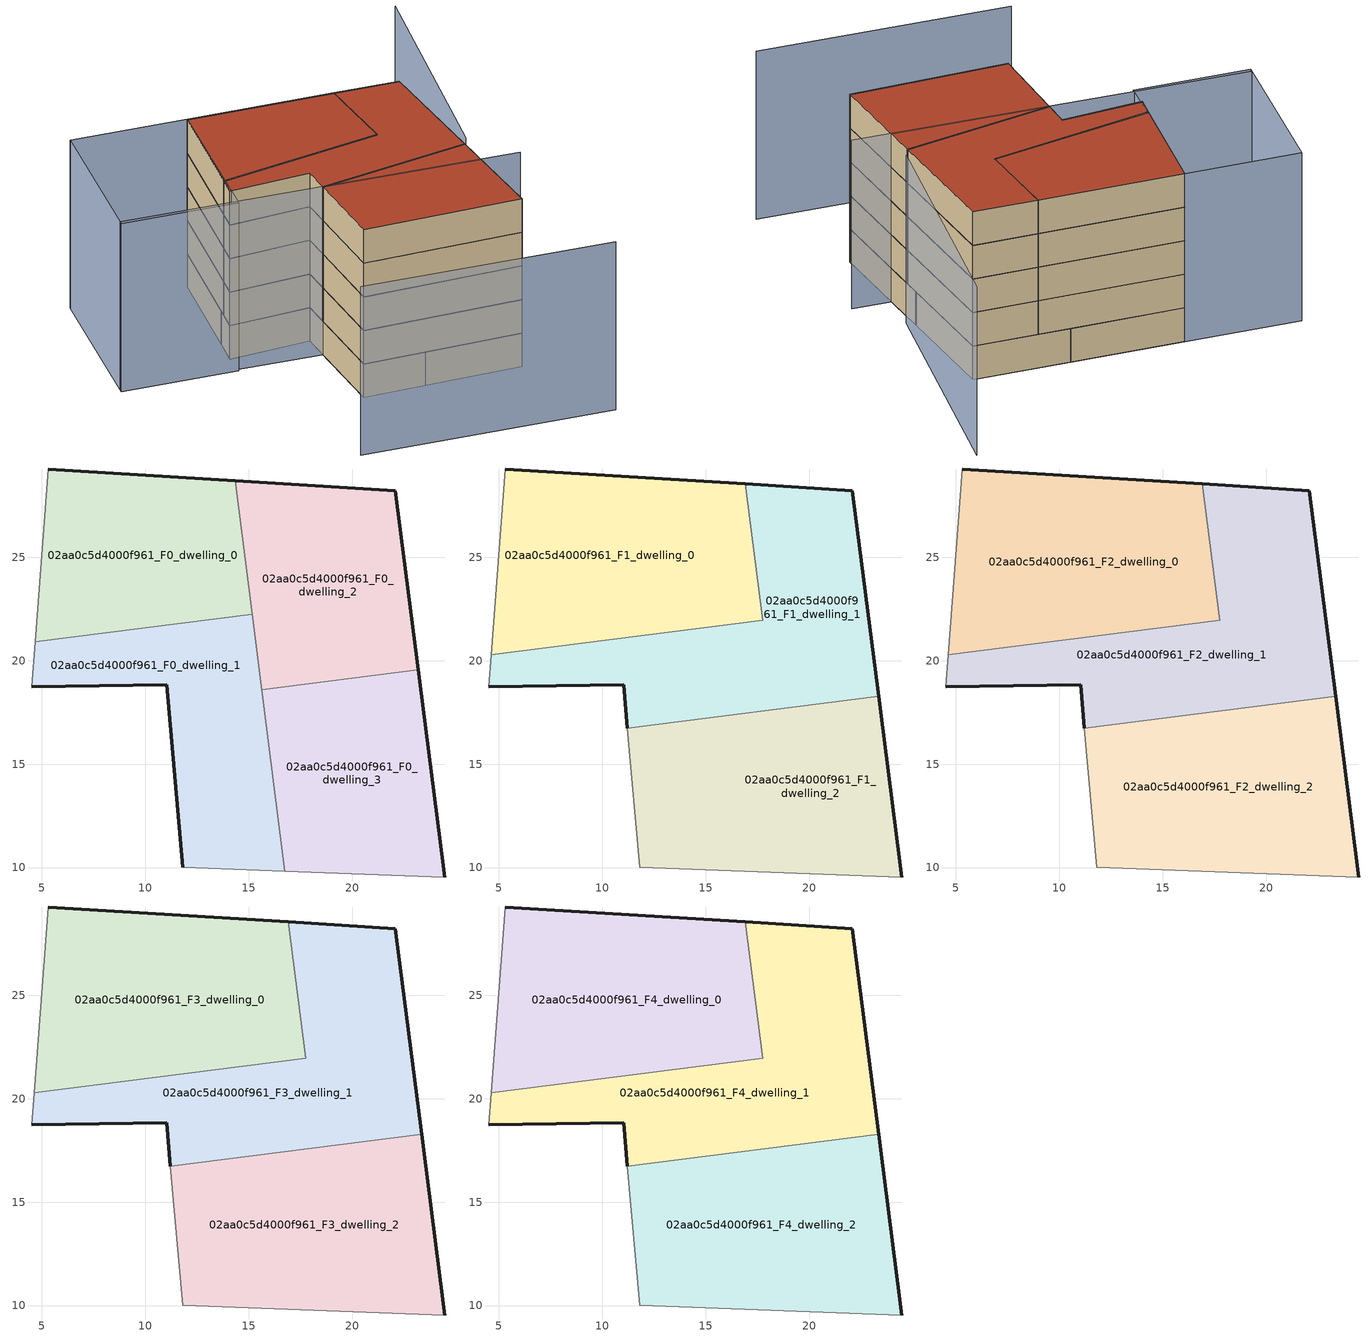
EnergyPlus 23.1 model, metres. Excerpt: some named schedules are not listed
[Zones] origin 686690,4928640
02aa0c5d4000f961_F0_dwelling_0
 floor ground (EU_floor_Construction): 15.16,22.26 14.34,28.72 5.31,29.28 4.67,20.92 z0
 wall outside (EU_wall_Construction): 5.31,29.28 14.34,28.72 z0:3
 wall to 02aa0c5d4000f961_F0_dwelling_1 (EU_wall_Construction): 15.16,22.26 4.67,20.92 z0:3
 wall adiabatic (EU_wall_Construction): 4.67,20.92 5.31,29.28 z0:3
 wall to 02aa0c5d4000f961_F0_dwelling_2 (EU_wall_Construction): 14.34,28.72 15.16,22.26 z0:3
02aa0c5d4000f961_F0_dwelling_1
 floor ground (EU_floor_Construction): 16.75,9.83 15.16,22.26 4.67,20.92 4.5,18.75 11.03,18.84 11.81,10.01 z0
 wall outside (EU_wall_Construction): 11.81,10.01 11.03,18.84 4.5,18.75 z0:3
 wall adiabatic (EU_wall_Construction): 4.5,18.75 4.67,20.92 / 16.75,9.83 11.81,10.01 z0:3
 wall to 02aa0c5d4000f961_F0_dwelling_3 (EU_wall_Construction): 15.63,18.6 16.75,9.83 z0:3
 wall to 02aa0c5d4000f961_F0_dwelling_2 (EU_wall_Construction): 15.16,22.26 15.63,18.6 z0:3
02aa0c5d4000f961_F0_dwelling_2
 floor ground (EU_floor_Construction): 23.21,19.56 22.1,28.23 14.34,28.72 15.63,18.6 z0
 wall outside (EU_wall_Construction): 14.34,28.72 22.1,28.23 23.21,19.56 z0:3
 wall to 02aa0c5d4000f961_F0_dwelling_3 (EU_wall_Construction): 23.21,19.56 15.63,18.6 z0:3
02aa0c5d4000f961_F0_dwelling_3
 floor ground (EU_floor_Construction): 24.49,9.54 23.21,19.56 15.63,18.6 16.75,9.83 z0
 wall outside (EU_wall_Construction): 23.21,19.56 24.49,9.54 z0:3
 wall adiabatic (EU_wall_Construction): 24.49,9.54 16.75,9.83 z0:3
02aa0c5d4000f961_F1_dwelling_0
 floor to 02aa0c5d4000f961_F0_dwelling_0 (EU_floor_Construction): 15.16,22.26 14.34,28.72 5.31,29.28 4.67,20.92 z3
 floor to 02aa0c5d4000f961_F0_dwelling_2 (EU_floor_Construction): 17.76,21.96 16.92,28.56 14.34,28.72 15.24,21.64 z3
 floor to 02aa0c5d4000f961_F0_dwelling_1 (EU_floor_Construction): 15.24,21.64 15.16,22.26 4.67,20.92 4.62,20.29 z3
 wall outside (EU_wall_Construction): 5.31,29.28 16.92,28.56 z3:6
 wall to 02aa0c5d4000f961_F1_dwelling_1 (EU_wall_Construction): 16.92,28.56 17.76,21.96 4.62,20.29 z3:6
 wall adiabatic (EU_wall_Construction): 4.62,20.29 5.31,29.28 z3:6
02aa0c5d4000f961_F1_dwelling_1
 floor to 02aa0c5d4000f961_F0_dwelling_2 (EU_floor_Construction): 23.21,19.56 22.1,28.23 16.92,28.56 17.76,21.96 15.24,21.64 15.63,18.6 z3
 floor to 02aa0c5d4000f961_F0_dwelling_1 (EU_floor_Construction): 15.79,17.32 15.24,21.64 4.62,20.29 4.5,18.75 11.03,18.84 11.22,16.73 z3
 floor to 02aa0c5d4000f961_F0_dwelling_3 (EU_floor_Construction): 23.37,18.29 23.21,19.56 15.63,18.6 15.79,17.32 z3
 wall outside (EU_wall_Construction): 16.92,28.56 22.1,28.23 23.37,18.29 / 11.22,16.73 11.03,18.84 4.5,18.75 z3:6
 wall adiabatic (EU_wall_Construction): 4.5,18.75 4.62,20.29 z3:6
 wall to 02aa0c5d4000f961_F1_dwelling_2 (EU_wall_Construction): 23.37,18.29 11.22,16.73 z3:6
02aa0c5d4000f961_F1_dwelling_2
 floor to 02aa0c5d4000f961_F0_dwelling_3 (EU_floor_Construction): 24.49,9.54 23.37,18.29 15.79,17.32 16.75,9.83 z3
 floor to 02aa0c5d4000f961_F0_dwelling_1 (EU_floor_Construction): 16.75,9.83 15.79,17.32 11.22,16.73 11.81,10.01 z3
 wall outside (EU_wall_Construction): 23.37,18.29 24.49,9.54 z3:6
 wall adiabatic (EU_wall_Construction): 24.49,9.54 11.81,10.01 11.22,16.73 z3:6
02aa0c5d4000f961_F2_dwelling_0
 floor to 02aa0c5d4000f961_F1_dwelling_0 (EU_floor_Construction): 17.76,21.96 16.92,28.56 5.31,29.28 4.62,20.29 z6
 wall outside (EU_wall_Construction): 5.31,29.28 16.92,28.56 z6:9
 wall to 02aa0c5d4000f961_F2_dwelling_1 (EU_wall_Construction): 16.92,28.56 17.76,21.96 4.62,20.29 z6:9
 wall adiabatic (EU_wall_Construction): 4.62,20.29 5.31,29.28 z6:9
02aa0c5d4000f961_F2_dwelling_1
 floor to 02aa0c5d4000f961_F1_dwelling_1 (EU_floor_Construction): 23.37,18.29 22.1,28.23 16.92,28.56 17.76,21.96 4.62,20.29 4.5,18.75 11.03,18.84 11.22,16.73 z6
 wall outside (EU_wall_Construction): 16.92,28.56 22.1,28.23 23.37,18.29 / 11.22,16.73 11.03,18.84 4.5,18.75 z6:9
 wall adiabatic (EU_wall_Construction): 4.5,18.75 4.62,20.29 z6:9
 wall to 02aa0c5d4000f961_F2_dwelling_2 (EU_wall_Construction): 23.37,18.29 11.22,16.73 z6:9
02aa0c5d4000f961_F2_dwelling_2
 floor to 02aa0c5d4000f961_F1_dwelling_2 (EU_floor_Construction): 24.49,9.54 23.37,18.29 11.22,16.73 11.81,10.01 z6
 wall outside (EU_wall_Construction): 23.37,18.29 24.49,9.54 z6:9
 wall adiabatic (EU_wall_Construction): 24.49,9.54 11.81,10.01 11.22,16.73 z6:9
02aa0c5d4000f961_F3_dwelling_0
 floor to 02aa0c5d4000f961_F2_dwelling_0 (EU_floor_Construction): 17.76,21.96 16.92,28.56 5.31,29.28 4.62,20.29 z9
 wall outside (EU_wall_Construction): 5.31,29.28 16.92,28.56 z9:12
 wall to 02aa0c5d4000f961_F3_dwelling_1 (EU_wall_Construction): 16.92,28.56 17.76,21.96 4.62,20.29 z9:12
 wall adiabatic (EU_wall_Construction): 4.62,20.29 5.31,29.28 z9:12
02aa0c5d4000f961_F3_dwelling_1
 floor to 02aa0c5d4000f961_F2_dwelling_1 (EU_floor_Construction): 23.37,18.29 22.1,28.23 16.92,28.56 17.76,21.96 4.62,20.29 4.5,18.75 11.03,18.84 11.22,16.73 z9
 wall outside (EU_wall_Construction): 16.92,28.56 22.1,28.23 23.37,18.29 / 11.22,16.73 11.03,18.84 4.5,18.75 z9:12
 wall adiabatic (EU_wall_Construction): 4.5,18.75 4.62,20.29 z9:12
 wall to 02aa0c5d4000f961_F3_dwelling_2 (EU_wall_Construction): 23.37,18.29 11.22,16.73 z9:12
02aa0c5d4000f961_F3_dwelling_2
 floor to 02aa0c5d4000f961_F2_dwelling_2 (EU_floor_Construction): 24.49,9.54 23.37,18.29 11.22,16.73 11.81,10.01 z9
 wall outside (EU_wall_Construction): 23.37,18.29 24.49,9.54 z9:12
 wall adiabatic (EU_wall_Construction): 24.49,9.54 11.81,10.01 11.22,16.73 z9:12
02aa0c5d4000f961_F4_dwelling_0
 floor to 02aa0c5d4000f961_F3_dwelling_0 (EU_floor_Construction): 17.76,21.96 16.92,28.56 5.31,29.28 4.62,20.29 z12
 wall outside (EU_wall_Construction): 5.31,29.28 16.92,28.56 z12:15
 wall to 02aa0c5d4000f961_F4_dwelling_1 (EU_wall_Construction): 16.92,28.56 17.76,21.96 4.62,20.29 z12:15
 wall adiabatic (EU_wall_Construction): 4.62,20.29 5.31,29.28 z12:15
 roof outside (EU_roof_Construction): 16.92,28.56 17.76,21.96 4.62,20.29 5.31,29.28 z15
02aa0c5d4000f961_F4_dwelling_1
 floor to 02aa0c5d4000f961_F3_dwelling_1 (EU_floor_Construction): 23.37,18.29 22.1,28.23 16.92,28.56 17.76,21.96 4.62,20.29 4.5,18.75 11.03,18.84 11.22,16.73 z12
 wall outside (EU_wall_Construction): 16.92,28.56 22.1,28.23 23.37,18.29 / 11.22,16.73 11.03,18.84 4.5,18.75 z12:15
 wall adiabatic (EU_wall_Construction): 4.5,18.75 4.62,20.29 z12:15
 wall to 02aa0c5d4000f961_F4_dwelling_2 (EU_wall_Construction): 23.37,18.29 11.22,16.73 z12:15
 roof outside (EU_roof_Construction): 22.1,28.23 23.37,18.29 11.22,16.73 11.03,18.84 4.5,18.75 4.62,20.29 17.76,21.96 16.92,28.56 z15
02aa0c5d4000f961_F4_dwelling_2
 floor to 02aa0c5d4000f961_F3_dwelling_2 (EU_floor_Construction): 24.49,9.54 23.37,18.29 11.22,16.73 11.81,10.01 z12
 wall outside (EU_wall_Construction): 23.37,18.29 24.49,9.54 z12:15
 wall adiabatic (EU_wall_Construction): 24.49,9.54 11.81,10.01 11.22,16.73 z12:15
 roof outside (EU_roof_Construction): 23.37,18.29 24.49,9.54 11.81,10.01 11.22,16.73 z15
shading: 23.75,19.01 25.75,38.05 / 8.61,2.7 28.75,1.3 / -4.73,17.95 26.78,15.57 / 5.31,29.28 4.52,17.07 / 4.52,17.07 -4.75,17.67 / -4.75,17.67 -3.96,29.88 / -3.96,29.88 5.31,29.28 z0:15
[Building]
EU S2 Campaign: North Axis=0; Terrain=City; Solar Distribution=FullExterior
[Site:Location]
Bologna: Latitude=44.5; Longitude=11.25; Time Zone=1; Elevation=37
[SizingPeriod:WeatherFileDays]
AnnualSizingPeriod: Begin Month=1; Begin Day of Month=1; End Month=12; End Day of Month=31; Day of Week for Start Day=Monday; Use Weather File Daylight Saving Period=No; Use Weather File Rain and Snow Indicators=No
[MATERIAL]
EU_InternalMass_Material: Roughness=MediumRough; Thickness=0.1; Conductivity=1; Density=1800; Specific Heat=900; Thermal Absorptance=0.9; Solar Absorptance=0.7; Visible Absorptance=0.7
[MATERIAL:NOMASS] Roughness=MediumRough; Thermal Absorptance=0.9; Solar Absorptance=0.7; Visible Absorptance=0.7
Name | Thermal Resistance
EU_wall_NoMass | 0.905828
EU_roof_NoMass | 0.37593
EU_floor_NoMass | 0.67114
[CONSTRUCTION]
EU_wall_Construction: EU_wall_NoMass
EU_roof_Construction: EU_roof_NoMass
EU_floor_Construction: EU_floor_NoMass
EU_InternalMass_Construction: EU_InternalMass_Material
[ZONE] Type=1; Multiplier=1; Ceiling Height=autocalculate; Floor Area=autocalculate; Part of Total Floor Area=Yes
Name | Volume
02aa0c5d4000f961_F0_dwelling_0; 02aa0c5d4000f961_F0_dwelling_1 | 217.072
02aa0c5d4000f961_F1_dwelling_0; 02aa0c5d4000f961_F2_dwelling_0; 02aa0c5d4000f961_F3_dwelling_0; 02aa0c5d4000f961_F4_dwelling_0 | 289.419
02aa0c5d4000f961_F1_dwelling_1; 02aa0c5d4000f961_F2_dwelling_1; 02aa0c5d4000f961_F3_dwelling_1; 02aa0c5d4000f961_F4_dwelling_1 | 289.426
02aa0c5d4000f961_F0_dwelling_2 | 217.075
02aa0c5d4000f961_F1_dwelling_2; 02aa0c5d4000f961_F2_dwelling_2; 02aa0c5d4000f961_F3_dwelling_2; 02aa0c5d4000f961_F4_dwelling_2 | 289.417
02aa0c5d4000f961_F0_dwelling_3 | 217.061
[INTERNALMASS] Construction=EU_InternalMass_Construction
Name | Zone or ZoneList | Surface Area
02aa0c5d4000f961_F0_dwelling_0_EU_InternalMass | 02aa0c5d4000f961_F0_dwelling_0 | 72.3564
02aa0c5d4000f961_F0_dwelling_1_EU_InternalMass | 02aa0c5d4000f961_F0_dwelling_1 | 72.3578
02aa0c5d4000f961_F0_dwelling_2_EU_InternalMass | 02aa0c5d4000f961_F0_dwelling_2 | 72.3598
02aa0c5d4000f961_F0_dwelling_3_EU_InternalMass | 02aa0c5d4000f961_F0_dwelling_3 | 72.3556
02aa0c5d4000f961_F1_dwelling_0_EU_InternalMass | 02aa0c5d4000f961_F1_dwelling_0 | 96.4715
02aa0c5d4000f961_F1_dwelling_1_EU_InternalMass | 02aa0c5d4000f961_F1_dwelling_1 | 96.4755
02aa0c5d4000f961_F1_dwelling_2_EU_InternalMass | 02aa0c5d4000f961_F1_dwelling_2 | 96.4717
02aa0c5d4000f961_F2_dwelling_0_EU_InternalMass | 02aa0c5d4000f961_F2_dwelling_0 | 96.4715
02aa0c5d4000f961_F2_dwelling_1_EU_InternalMass | 02aa0c5d4000f961_F2_dwelling_1 | 96.4755
02aa0c5d4000f961_F2_dwelling_2_EU_InternalMass | 02aa0c5d4000f961_F2_dwelling_2 | 96.4717
02aa0c5d4000f961_F3_dwelling_0_EU_InternalMass | 02aa0c5d4000f961_F3_dwelling_0 | 96.4715
02aa0c5d4000f961_F3_dwelling_1_EU_InternalMass | 02aa0c5d4000f961_F3_dwelling_1 | 96.4755
02aa0c5d4000f961_F3_dwelling_2_EU_InternalMass | 02aa0c5d4000f961_F3_dwelling_2 | 96.4717
02aa0c5d4000f961_F4_dwelling_0_EU_InternalMass | 02aa0c5d4000f961_F4_dwelling_0 | 96.4715
02aa0c5d4000f961_F4_dwelling_1_EU_InternalMass | 02aa0c5d4000f961_F4_dwelling_1 | 96.4755
02aa0c5d4000f961_F4_dwelling_2_EU_InternalMass | 02aa0c5d4000f961_F4_dwelling_2 | 96.4717
[OTHEREQUIPMENT] Fuel Type=Electricity; Design Level Calculation Method=Watts/Area; Power per Zone Floor Area=1; Fraction Latent=0; Fraction Radiant=0; Fraction Lost=0; Carbon Dioxide Generation Rate=0; EndUse Subcategory=EU_Step8_InternalGains
Name | Zone or ZoneList or Space or SpaceList | Schedule
EU_Step8_InternalGain_02aa0c5d4000f961_F0_dwelling_0_f000 | 02aa0c5d4000f961_F0_dwelling_0 | EU_Step8_GainSchedule_02aa0c5d4000f961_F0_dwelling_0_f000
EU_Step8_InternalGain_02aa0c5d4000f961_F0_dwelling_1_f000 | 02aa0c5d4000f961_F0_dwelling_1 | EU_Step8_GainSchedule_02aa0c5d4000f961_F0_dwelling_1_f000
EU_Step8_InternalGain_02aa0c5d4000f961_F0_dwelling_2_f000 | 02aa0c5d4000f961_F0_dwelling_2 | EU_Step8_GainSchedule_02aa0c5d4000f961_F0_dwelling_2_f000
EU_Step8_InternalGain_02aa0c5d4000f961_F0_dwelling_3_f000 | 02aa0c5d4000f961_F0_dwelling_3 | EU_Step8_GainSchedule_02aa0c5d4000f961_F0_dwelling_3_f000
EU_Step8_InternalGain_02aa0c5d4000f961_F1_dwelling_0_f000 | 02aa0c5d4000f961_F1_dwelling_0 | EU_Step8_GainSchedule_02aa0c5d4000f961_F1_dwelling_0_f000
EU_Step8_InternalGain_02aa0c5d4000f961_F1_dwelling_1_f000 | 02aa0c5d4000f961_F1_dwelling_1 | EU_Step8_GainSchedule_02aa0c5d4000f961_F1_dwelling_1_f000
EU_Step8_InternalGain_02aa0c5d4000f961_F1_dwelling_2_f000 | 02aa0c5d4000f961_F1_dwelling_2 | EU_Step8_GainSchedule_02aa0c5d4000f961_F1_dwelling_2_f000
EU_Step8_InternalGain_02aa0c5d4000f961_F2_dwelling_0_f000 | 02aa0c5d4000f961_F2_dwelling_0 | EU_Step8_GainSchedule_02aa0c5d4000f961_F2_dwelling_0_f000
EU_Step8_InternalGain_02aa0c5d4000f961_F2_dwelling_1_f000 | 02aa0c5d4000f961_F2_dwelling_1 | EU_Step8_GainSchedule_02aa0c5d4000f961_F2_dwelling_1_f000
EU_Step8_InternalGain_02aa0c5d4000f961_F2_dwelling_2_f000 | 02aa0c5d4000f961_F2_dwelling_2 | EU_Step8_GainSchedule_02aa0c5d4000f961_F2_dwelling_2_f000
EU_Step8_InternalGain_02aa0c5d4000f961_F3_dwelling_0_f000 | 02aa0c5d4000f961_F3_dwelling_0 | EU_Step8_GainSchedule_02aa0c5d4000f961_F3_dwelling_0_f000
EU_Step8_InternalGain_02aa0c5d4000f961_F3_dwelling_1_f000 | 02aa0c5d4000f961_F3_dwelling_1 | EU_Step8_GainSchedule_02aa0c5d4000f961_F3_dwelling_1_f000
EU_Step8_InternalGain_02aa0c5d4000f961_F3_dwelling_2_f000 | 02aa0c5d4000f961_F3_dwelling_2 | EU_Step8_GainSchedule_02aa0c5d4000f961_F3_dwelling_2_f000
EU_Step8_InternalGain_02aa0c5d4000f961_F4_dwelling_0_f000 | 02aa0c5d4000f961_F4_dwelling_0 | EU_Step8_GainSchedule_02aa0c5d4000f961_F4_dwelling_0_f000
EU_Step8_InternalGain_02aa0c5d4000f961_F4_dwelling_1_f000 | 02aa0c5d4000f961_F4_dwelling_1 | EU_Step8_GainSchedule_02aa0c5d4000f961_F4_dwelling_1_f000
EU_Step8_InternalGain_02aa0c5d4000f961_F4_dwelling_2_f000 | 02aa0c5d4000f961_F4_dwelling_2 | EU_Step8_GainSchedule_02aa0c5d4000f961_F4_dwelling_2_f000
[ZONEVENTILATION:DESIGNFLOWRATE] Schedule=EU_AlwaysOn; Design Flow Rate Calculation Method=AirChanges/Hour; Air Changes per Hour=0.73129; Ventilation Type=Natural; Fan Pressure Rise=0; Fan Total Efficiency=1; Constant Term Coefficient=1; Temperature Term Coefficient=0; Velocity Term Coefficient=0; Velocity Squared Term Coefficient=0; Minimum Indoor Temperature=-100; Maximum Indoor Temperature=100; Delta Temperature=-100; Minimum Outdoor Temperature=-100; Maximum Outdoor Temperature=100; Maximum Wind Speed=40
Name | Zone or ZoneList or Space or SpaceList
EU_ConstantAir_02aa0c5d4000f961_F0_dwelling_0 | 02aa0c5d4000f961_F0_dwelling_0
EU_ConstantAir_02aa0c5d4000f961_F0_dwelling_1 | 02aa0c5d4000f961_F0_dwelling_1
EU_ConstantAir_02aa0c5d4000f961_F0_dwelling_2 | 02aa0c5d4000f961_F0_dwelling_2
EU_ConstantAir_02aa0c5d4000f961_F0_dwelling_3 | 02aa0c5d4000f961_F0_dwelling_3
EU_ConstantAir_02aa0c5d4000f961_F1_dwelling_0 | 02aa0c5d4000f961_F1_dwelling_0
EU_ConstantAir_02aa0c5d4000f961_F1_dwelling_1 | 02aa0c5d4000f961_F1_dwelling_1
EU_ConstantAir_02aa0c5d4000f961_F1_dwelling_2 | 02aa0c5d4000f961_F1_dwelling_2
EU_ConstantAir_02aa0c5d4000f961_F2_dwelling_0 | 02aa0c5d4000f961_F2_dwelling_0
EU_ConstantAir_02aa0c5d4000f961_F2_dwelling_1 | 02aa0c5d4000f961_F2_dwelling_1
EU_ConstantAir_02aa0c5d4000f961_F2_dwelling_2 | 02aa0c5d4000f961_F2_dwelling_2
EU_ConstantAir_02aa0c5d4000f961_F3_dwelling_0 | 02aa0c5d4000f961_F3_dwelling_0
EU_ConstantAir_02aa0c5d4000f961_F3_dwelling_1 | 02aa0c5d4000f961_F3_dwelling_1
EU_ConstantAir_02aa0c5d4000f961_F3_dwelling_2 | 02aa0c5d4000f961_F3_dwelling_2
EU_ConstantAir_02aa0c5d4000f961_F4_dwelling_0 | 02aa0c5d4000f961_F4_dwelling_0
EU_ConstantAir_02aa0c5d4000f961_F4_dwelling_1 | 02aa0c5d4000f961_F4_dwelling_1
EU_ConstantAir_02aa0c5d4000f961_F4_dwelling_2 | 02aa0c5d4000f961_F4_dwelling_2
[HVACTEMPLATE:THERMOSTAT] Constant Heating Setpoint=20; Constant Cooling Setpoint=50
EU_HeatOnly_02aa0c5d4000f961_F0_dwelling_0; EU_HeatOnly_02aa0c5d4000f961_F0_dwelling_1; EU_HeatOnly_02aa0c5d4000f961_F0_dwelling_2; EU_HeatOnly_02aa0c5d4000f961_F0_dwelling_3; EU_HeatOnly_02aa0c5d4000f961_F1_dwelling_0; EU_HeatOnly_02aa0c5d4000f961_F1_dwelling_1; EU_HeatOnly_02aa0c5d4000f961_F1_dwelling_2; EU_HeatOnly_02aa0c5d4000f961_F2_dwelling_0; EU_HeatOnly_02aa0c5d4000f961_F2_dwelling_1; EU_HeatOnly_02aa0c5d4000f961_F2_dwelling_2; EU_HeatOnly_02aa0c5d4000f961_F3_dwelling_0; EU_HeatOnly_02aa0c5d4000f961_F3_dwelling_1; EU_HeatOnly_02aa0c5d4000f961_F3_dwelling_2; EU_HeatOnly_02aa0c5d4000f961_F4_dwelling_0; EU_HeatOnly_02aa0c5d4000f961_F4_dwelling_1; EU_HeatOnly_02aa0c5d4000f961_F4_dwelling_2
[HVACTEMPLATE:ZONE:IDEALLOADSAIRSYSTEM] System Availability Schedule=EU_AlwaysOn; Maximum Heating Supply Air Temperature=50; Minimum Cooling Supply Air Temperature=13; Maximum Heating Supply Air Humidity Ratio=0.0156; Minimum Cooling Supply Air Humidity Ratio=0.0077; Heating Limit=NoLimit; Cooling Limit=NoLimit; Heating Availability Schedule=EU_AlwaysOn; Cooling Availability Schedule=EU_CoolingOff; Dehumidification Control Type=ConstantSensibleHeatRatio; Cooling Sensible Heat Ratio=0.7; Dehumidification Setpoint=60; Humidification Control Type=None; Humidification Setpoint=30; Outdoor Air Method=None; Outdoor Air Flow Rate per Person=0.00944; Outdoor Air Flow Rate per Zone Floor Area=0; Outdoor Air Flow Rate per Zone=0; Demand Controlled Ventilation Type=None; Outdoor Air Economizer Type=NoEconomizer; Heat Recovery Type=None; Sensible Heat Recovery Effectiveness=0.7; Latent Heat Recovery Effectiveness=0.65
Name | Template Thermostat
02aa0c5d4000f961_F0_dwelling_0 | EU_HeatOnly_02aa0c5d4000f961_F0_dwelling_0
02aa0c5d4000f961_F0_dwelling_1 | EU_HeatOnly_02aa0c5d4000f961_F0_dwelling_1
02aa0c5d4000f961_F0_dwelling_2 | EU_HeatOnly_02aa0c5d4000f961_F0_dwelling_2
